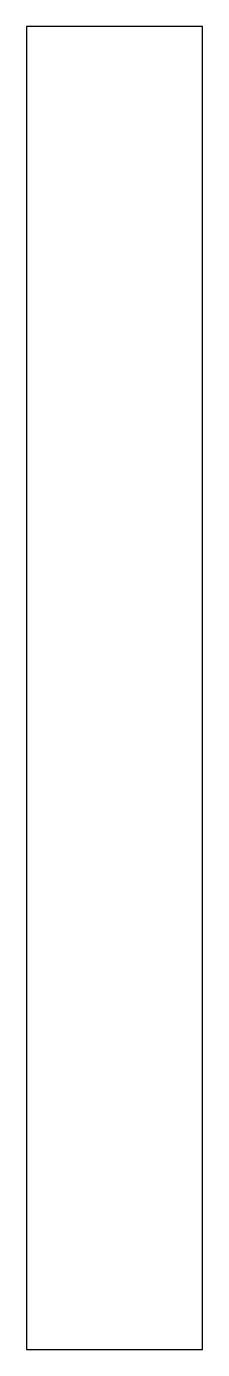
# Model space of a CAD drawing. Header units: millimetres. Extents: x -84 to 0, y 0 to 630.
import ezdxf

# ---------------------------------------------------------------- set-up
doc = ezdxf.new("R2010")
doc.units = ezdxf.units.MM

msp = doc.modelspace()

# ---------------------------------------------------------------- linework, layer by layer
msp.add_lwpolyline([(0, 629.8), (-84, 629.8), (-84, 0), (0, 0)], close=True)

doc.saveas('drawing.dxf')
